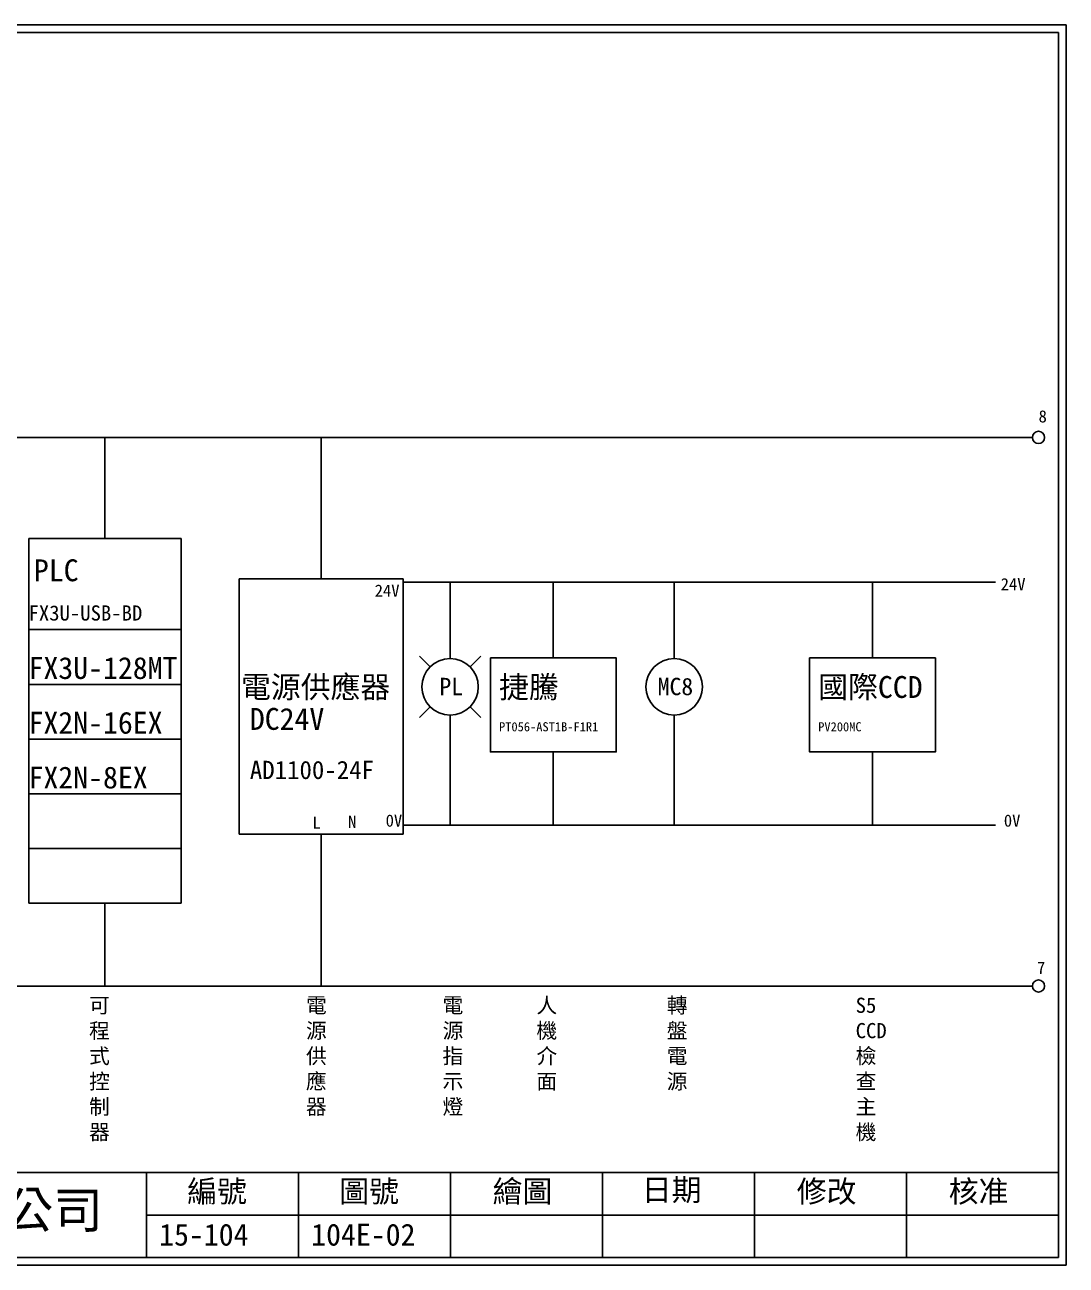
# Model space of a CAD drawing. Extents: x 10 to 297, y 3 to 207.
# Drawn here: x 125.8 to 297, y 3 to 207 of the extents above; entities that cross this region are included whole.
import ezdxf
from ezdxf.enums import TextEntityAlignment as Align

# ---------------------------------------------------------------- set-up
doc = ezdxf.new("R2010")
doc.units = 0
doc.layers.get('0').update_dxf_attribs({"linetype": 'CONTINUOUS'})
doc.layers.add('圖框層', color=7, linetype='CONTINUOUS')
doc.layers.add('標尺寸層', color=3, linetype='CONTINUOUS')
doc.styles.add('CNS', font='romanc.shx', dxfattribs={"bigfont": 'chineset.shx'})
doc.styles.add('STSL', font='kaiu.ttf')

msp = doc.modelspace()

# ---------------------------------------------------------------- linework, layer by layer
for p, q in [((48.79, 139.12), (291.46, 139.12)), ((126.45, 122.51), (151.45, 122.51)), ((126.45, 107.51), (126.45, 122.51)), ((151.45, 122.51), (151.45, 107.51)), ((188, 115.86), (161, 115.86)), ((161, 115.86), (161, 73.86)), ((188, 73.86), (188, 115.86)), ((285.37, 115.32), (188, 115.32)), ((195.69, 106.65), (195.69, 115.32)), ((232.54, 106.65), (232.54, 115.32)), ((151.45, 107.51), (126.45, 107.51)), ((126.45, 107.51), (126.45, 98.51)), ((151.45, 98.51), (151.45, 107.51)), ((195.69, 102.74), (195.69, 106.65)), ((232.54, 102.74), (232.54, 106.65)), ((192.4, 101.38), (190.64, 103.15)), ((198.97, 101.38), (200.73, 103.15)), ((126.45, 98.51), (151.45, 98.51)), ((126.45, 98.51), (126.45, 89.51)), ((151.45, 89.51), (151.45, 98.51)), ((192.4, 94.82), (190.64, 93.05)), ((198.97, 94.82), (200.73, 93.05)), ((195.69, 93.46), (195.69, 89.51)), ((232.54, 93.46), (232.54, 89.51)), ((126.45, 89.51), (151.45, 89.51)), ((126.45, 89.51), (126.45, 80.51)), ((151.45, 80.51), (151.45, 89.51)), ((195.69, 89.51), (195.69, 75.38)), ((232.54, 89.51), (232.54, 75.38)), ((126.45, 80.51), (151.45, 80.51)), ((126.45, 80.51), (126.45, 71.51)), ((151.45, 71.51), (151.45, 80.51)), ((161, 73.86), (188, 73.86)), ((285.37, 75.38), (188, 75.38)), ((126.45, 71.51), (151.45, 71.51)), ((126.45, 71.51), (126.45, 62.51)), ((151.45, 62.51), (151.45, 71.51)), ((126.45, 62.51), (151.45, 62.51)), ((52.98, 48.91), (291.46, 48.91))]:
    msp.add_line(p, q)
for centre in [(195.69, 98.1), (232.54, 98.1)]:
    msp.add_circle(centre, 4.64)
at = {"layer": '圖框層', "color": 7}
for p, q in [((297, 206.97), (10, 206.97)), ((297, 3), (297, 206.97)), ((295.75, 205.72), (11.25, 205.72)), ((295.75, 4.25), (295.75, 205.72)), ((11.25, 18.25), (295.75, 18.25)), ((145.75, 4.25), (145.75, 18.25)), ((170.75, 4.25), (170.75, 18.25)), ((195.75, 4.25), (195.75, 18.25)), ((220.75, 4.25), (220.75, 18.25)), ((245.75, 4.25), (245.75, 18.25)), ((270.75, 4.25), (270.75, 18.25)), ((145.75, 11.25), (295.75, 11.25)), ((11.25, 4.25), (295.75, 4.25)), ((10, 3), (297, 3))]:
    msp.add_line(p, q, dxfattribs=at)
at = {"layer": '標尺寸層', "color": 7}
for p, q in [((138.95, 122.51), (138.95, 139.12)), ((174.5, 115.86), (174.5, 139.12)), ((212.67, 102.85), (212.67, 115.32)), ((265.14, 102.85), (265.14, 115.32)), ((212.67, 87.41), (212.67, 75.38)), ((265.14, 87.41), (265.14, 75.38)), ((174.5, 73.86), (174.5, 48.91)), ((138.95, 62.51), (138.95, 48.91))]:
    msp.add_line(p, q, dxfattribs=at)
for points in [[(202.32, 102.85), (223.02, 102.85), (223.02, 87.41), (202.32, 87.41)], [(254.8, 102.85), (275.49, 102.85), (275.49, 87.41), (254.8, 87.41)]]:
    msp.add_lwpolyline(points, close=True, dxfattribs=at)
for centre in [(292.46, 139.12), (292.46, 48.91)]:
    msp.add_circle(centre, 1, dxfattribs=at)

# ---------------------------------------------------------------- texts
at = {"color": 7}
for s, p in [('PL', (195.89, 98.16)), ('MC8', (232.75, 98.16))]:
    msp.add_text(s, height=2.856, dxfattribs=at).set_placement(p, align=Align.MIDDLE_CENTER)
at = {"layer": '圖框層', "color": 4, "style": 'STSL'}
for s, height, p in [('8', 2, (292.46, 141.58)), ('PLC', 3.6, (127.26, 115.47)), ('24V', 2, (183.3, 112.92)), ('24V', 2, (286.23, 113.98)), ('FX3U-USB-BD', 2.5, (126.38, 109)), ('FX3U-128MT', 3.6, (126.38, 99.4)), ('電源供應器', 3.6, (161.31, 96.28)), ('捷騰', 3.6, (203.74, 96.28)), ('國際CCD', 3.6, (256.22, 96.28)), ('FX2N-16EX', 3.6, (126.38, 90.4)), ('DC24V', 3.6, (162.77, 91.03)), ('PT056-AST1B-F1R1', 1.5, (203.74, 90.79)), ('PV200MC', 1.5, (256.22, 90.79)), ('AD1100-24F', 3, (162.77, 82.94)), ('FX2N-8EX', 3.6, (126.38, 81.4)), ('L', 2, (173.06, 74.76)), ('N', 2, (178.93, 74.91)), ('0V', 2, (185.1, 75.11)), ('0V', 2, (286.75, 75.11)), ('7', 2, (292.2, 50.91)), ('編號', 3.6, (152.47, 13.34)), ('圖號', 3.6, (177.47, 13.34)), ('繪圖', 3.6, (202.69, 13.34)), ('日期', 3.6, (227.22, 13.59)), ('修改', 3.6, (252.69, 13.34)), ('核准', 3.6, (277.69, 13.34)), ('泓陞自動化科技有限公司', 6, (48.6, 9.08)), ('15-104', 3.6, (147.86, 6.22)), ('104E-02', 3.6, (172.86, 6.22))]:
    msp.add_text(s, height=height, dxfattribs=at).set_placement(p)
at = {"layer": '標尺寸層', "color": 7, "char_height": 2.5, "width": 5.4243, "attachment_point": 1, "style": 'CNS'}
for s, insert in [('{\\fDFKai-SB|b0|i0|c136|p65;可程式控制器}', (136.34, 46.99)), ('{\\fDFKai-SB|b0|i0|c136|p65;電源供應器}', (172, 46.99)), ('{\\fDFKai-SB|b0|i0|c136|p65;電源指示燈}', (194.46, 46.99)), ('{\\fDFKai-SB|b0|i0|c136|p65;人機介面}', (209.9, 46.99)), ('{\\fDFKai-SB|b0|i0|c136|p65;轉盤電源}', (231.32, 46.99)), ('{\\fDFKai-SB|b0|i0|c136|p65;S5\\PCCD\\P檢查主機}', (262.38, 46.99))]:
    msp.add_mtext(s, dxfattribs=dict(at, insert=insert))

doc.saveas('drawing.dxf')
